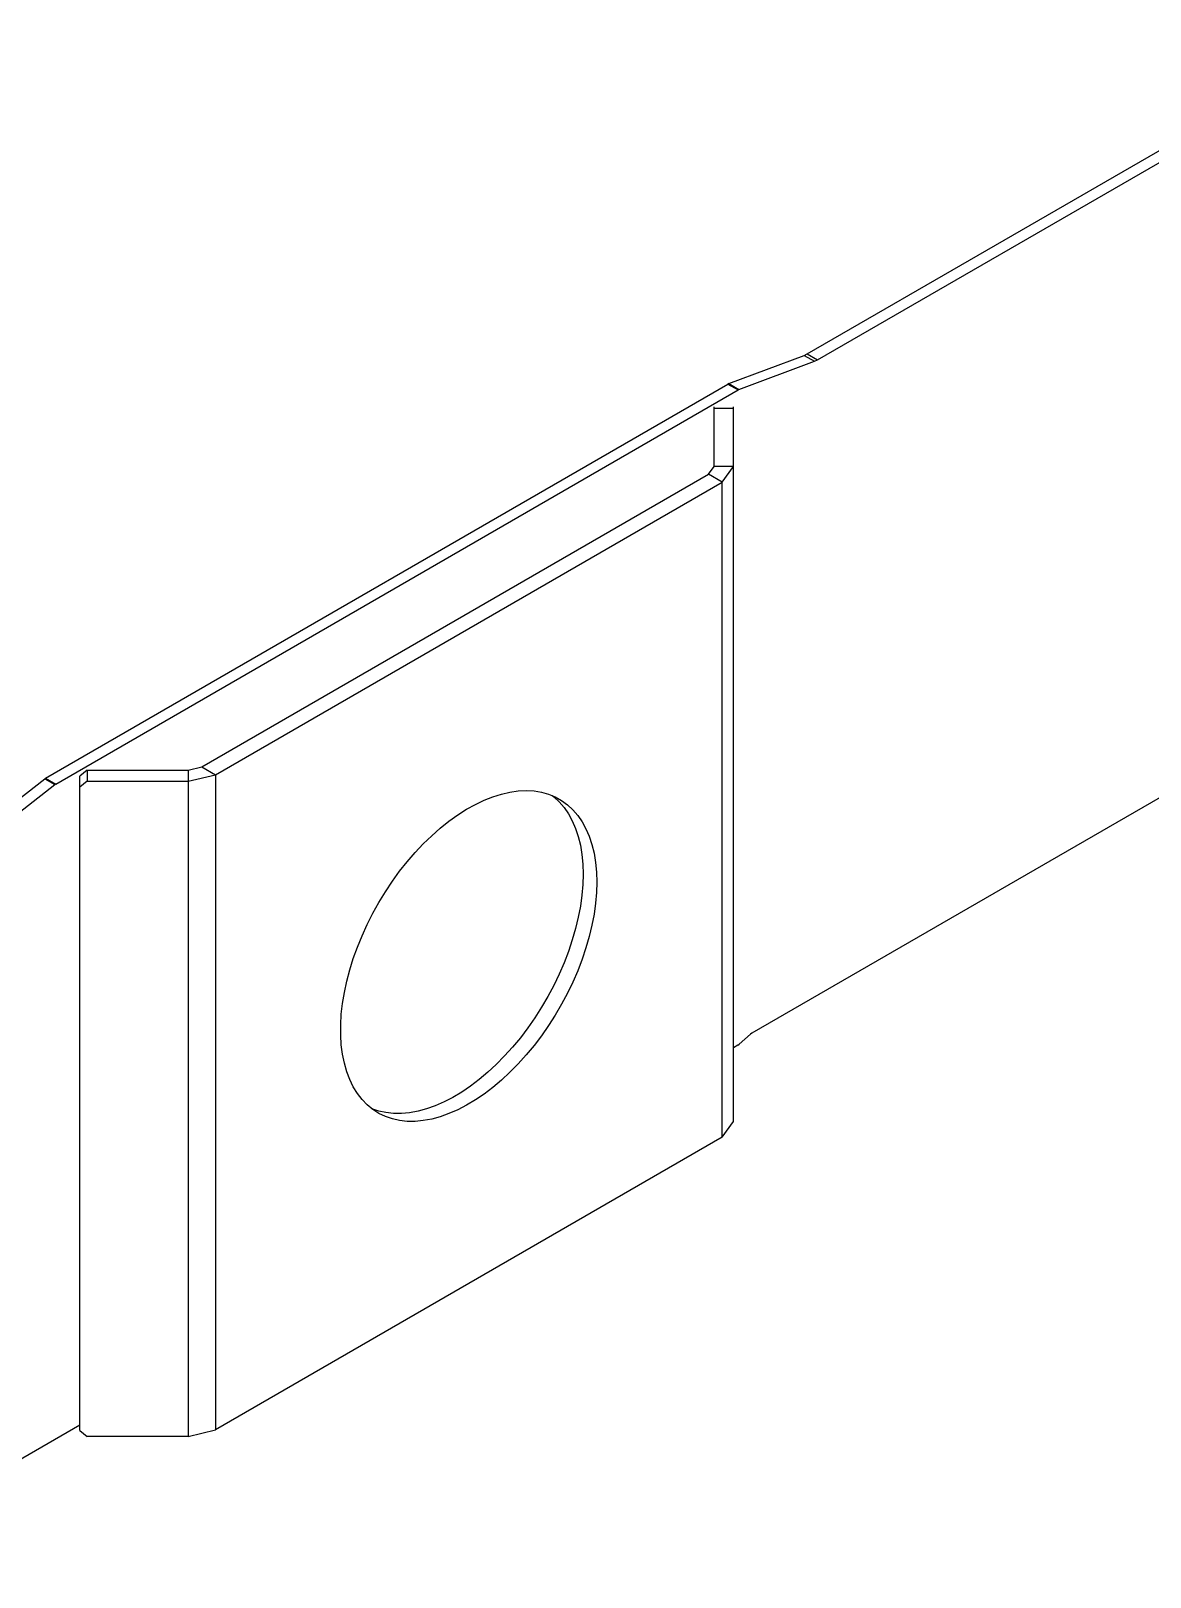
# Model space of a CAD drawing. Extents: x 0 to 258, y 0 to 184.
# Drawn here: x 44.76 to 67.93, y 41.93 to 73.92 of the extents above; entities that cross this region are included whole.
import ezdxf

# ---------------------------------------------------------------- set-up
doc = ezdxf.new("R2010")
doc.units = 0

msp = doc.modelspace()

# ---------------------------------------------------------------- linework, layer by layer
for p, q in [((60.831463, 67.23884), (72.410673, 73.923265)), ((61.043393, 67.116338), (72.622604, 73.801028)), ((59.2056, 66.625008), (60.770079, 67.209736)), ((60.769995, 67.209614), (60.831388, 67.238853)), ((60.770079, 67.209736), (60.98201, 67.087234)), ((60.831463, 67.23884), (61.043393, 67.116338)), ((59.417531, 66.502506), (60.98201, 67.087234)), ((60.982127, 67.087152), (61.04352, 67.116391)), ((45.063639, 58.462887), (59.187079, 66.616276)), ((59.187079, 66.616276), (59.399275, 66.493774)), ((59.205515, 66.625013), (59.1871, 66.616229)), ((59.2056, 66.625008), (59.417531, 66.502506)), ((45.27557, 58.340385), (59.399275, 66.493774)), ((59.417647, 66.502551), (59.399232, 66.493793)), ((58.901859, 66.120183), (58.901859, 66.1477)), ((58.901859, 64.912891), (58.901859, 66.120183)), ((58.901859, 66.120183), (59.301908, 66.120183)), ((59.301908, 66.120183), (59.301908, 66.1477)), ((59.301908, 64.912891), (59.301908, 66.120183)), ((48.296843, 58.69519), (58.784913, 64.749643)), ((58.784791, 64.749672), (58.901949, 64.912954)), ((59.067752, 64.586396), (58.784913, 64.749643)), ((59.301908, 64.912891), (58.901859, 64.912891)), ((59.067633, 64.586393), (59.301948, 64.912954)), ((59.301908, 51.358304), (59.301908, 64.912891)), ((48.579682, 58.531943), (59.067752, 64.586396)), ((59.067752, 51.031808), (59.067752, 64.586396)), ((73.979915, 61.438122), (59.686347, 53.186572)), ((45.922954, 58.627497), (45.772954, 58.505016)), ((45.923004, 58.627457), (48.014004, 58.627457)), ((45.923004, 58.627457), (45.923004, 58.396476)), ((48.014004, 58.627457), (48.014004, 58.396476)), ((48.014035, 58.627497), (48.296877, 58.69513)), ((48.296843, 58.69519), (48.579682, 58.531943)), ((42.879241, 56.758972), (45.045118, 58.450451)), ((43.091172, 56.63647), (45.257313, 58.327949)), ((45.045118, 58.450451), (45.257313, 58.327949)), ((45.063538, 58.462884), (45.045123, 58.450396)), ((45.063639, 58.462887), (45.27557, 58.340385)), ((45.27567, 58.340422), (45.257255, 58.327933)), ((45.922954, 58.396582), (45.772954, 58.274101)), ((45.772986, 58.273974), (45.772986, 58.504955)), ((45.772986, 44.964391), (45.772986, 58.273974)), ((45.923004, 58.396476), (48.014004, 58.396476)), ((48.014004, 58.396476), (48.014004, 44.841889)), ((48.014035, 58.396582), (48.579719, 58.531848)), ((48.579682, 58.531943), (48.579682, 44.977356)), ((53.77791, 57.816926), (53.960933, 57.918933)), ((53.960933, 57.918933), (54.143299, 58.005991)), ((54.143299, 58.005991), (54.324144, 58.077683)), ((54.324144, 58.077683), (54.502603, 58.133671)), ((54.502603, 58.133671), (54.677828, 58.173684)), ((54.677828, 58.173684), (54.848982, 58.197523)), ((54.848982, 58.197523), (55.015251, 58.20509)), ((55.015251, 58.20509), (55.175839, 58.196332)), ((55.175839, 58.196332), (55.329986, 58.171329)), ((55.329986, 58.171329), (55.476953, 58.130163)), ((55.476953, 58.130163), (55.616042, 58.073039)), ((55.551759, 58.101911), (55.585128, 58.075447)), ((55.585128, 58.075447), (55.696772, 57.972384)), ((55.616042, 58.073039), (55.74659, 58.000231)), ((55.696772, 57.972384), (55.798139, 57.854893)), ((55.74659, 58.000231), (55.867975, 57.912086)), ((55.867975, 57.912086), (55.979616, 57.809023)), ((53.413391, 57.570072), (53.595104, 57.700454)), ((53.595104, 57.700454), (53.77791, 57.816926)), ((55.798139, 57.854893), (55.88875, 57.723539)), ((55.88875, 57.723539), (55.968173, 57.578941)), ((55.979616, 57.809023), (56.080986, 57.691535)), ((56.080986, 57.691535), (56.171595, 57.560177)), ((52.883392, 57.102007), (53.056683, 57.270136)), ((53.056683, 57.270136), (53.233631, 57.426404)), ((53.233631, 57.426404), (53.413391, 57.570072)), ((55.968173, 57.578941), (56.036028, 57.421795)), ((56.036028, 57.421795), (56.091993, 57.252845)), ((56.171595, 57.560177), (56.251017, 57.415582)), ((56.251017, 57.415582), (56.318872, 57.258433)), ((52.71458, 56.92282), (52.883392, 57.102007)), ((56.091993, 57.252845), (56.135797, 57.072897)), ((56.135797, 57.072897), (56.167237, 56.88281)), ((56.318872, 57.258433), (56.374837, 57.089484)), ((56.374837, 57.089484), (56.418641, 56.909538)), ((52.393593, 56.534741), (52.551054, 56.733432)), ((52.551054, 56.733432), (52.71458, 56.92282)), ((56.167237, 56.88281), (56.186155, 56.683489)), ((56.186155, 56.683489), (56.192478, 56.475884)), ((56.418641, 56.909538), (56.450082, 56.719451)), ((56.450082, 56.719451), (56.468999, 56.52013)), ((52.099832, 56.113289), (52.242945, 56.327699)), ((52.242945, 56.327699), (52.393593, 56.534741)), ((56.192481, 56.475884), (56.186158, 56.260985)), ((56.468999, 56.52013), (56.475323, 56.312523)), ((56.475323, 56.312602), (56.468999, 56.097702)), ((51.964934, 55.892532), (52.099832, 56.113289)), ((56.16724, 56.039814), (56.1358, 55.813427)), ((56.186158, 56.260985), (56.16724, 56.039814)), ((56.468999, 56.097702), (56.450082, 55.876532)), ((51.722309, 55.436218), (51.838892, 55.666485)), ((51.838892, 55.666485), (51.964934, 55.892532)), ((56.1358, 55.813427), (56.091995, 55.582901)), ((56.450082, 55.876532), (56.418641, 55.650144)), ((51.61574, 55.202835), (51.722309, 55.436218)), ((56.036031, 55.349337), (55.968176, 55.113845)), ((56.091995, 55.582901), (56.036031, 55.349337)), ((56.374837, 55.419621), (56.318872, 55.186055)), ((56.418641, 55.650144), (56.374837, 55.419621)), ((51.519694, 54.967446), (51.61574, 55.202835)), ((55.968176, 55.113845), (55.888753, 54.877551)), ((56.318872, 55.186055), (56.251017, 54.950566)), ((51.360944, 54.495139), (51.434628, 54.731171)), ((51.434628, 54.731171), (51.519694, 54.967446)), ((55.888753, 54.877551), (55.798141, 54.641578)), ((56.171595, 54.714269), (56.080986, 54.478298)), ((56.251017, 54.950566), (56.171595, 54.714269)), ((51.298997, 54.26047), (51.360944, 54.495139)), ((55.696774, 54.407051), (55.585131, 54.175089)), ((55.798141, 54.641578), (55.696774, 54.407051)), ((56.080986, 54.478298), (55.979616, 54.243772)), ((51.249084, 54.028288), (51.298997, 54.26047)), ((55.585131, 54.175089), (55.463748, 53.946799)), ((55.979616, 54.243772), (55.867975, 54.011809)), ((51.186248, 53.575782), (51.211436, 53.799696)), ((51.211436, 53.799696), (51.249084, 54.028288)), ((55.463748, 53.946799), (55.3332, 53.723263)), ((55.74659, 53.783517), (55.616042, 53.559981)), ((55.867975, 54.011809), (55.74659, 53.783517)), ((51.173627, 53.357617), (51.186248, 53.575782)), ((55.194112, 53.505551), (55.047144, 53.294697)), ((55.3332, 53.723263), (55.194112, 53.505551)), ((55.616042, 53.559981), (55.476953, 53.342269)), ((51.173627, 53.146239), (51.173627, 53.357617)), ((51.186248, 52.942653), (51.173627, 53.146239)), ((55.047144, 53.294697), (54.892998, 53.091711)), ((55.329986, 53.131417), (55.175839, 52.928429)), ((55.476953, 53.342269), (55.329986, 53.131417)), ((59.658831, 53.166729), (59.422029, 52.95665)), ((59.686368, 53.186633), (59.658918, 53.166604)), ((51.211436, 52.747833), (51.186248, 52.942653)), ((54.732409, 52.897555), (54.56614, 52.713159)), ((54.892998, 53.091711), (54.732409, 52.897555)), ((55.175839, 52.928429), (55.015251, 52.734273)), ((59.394512, 52.936541), (59.301908, 52.883096)), ((59.394544, 52.936515), (59.421997, 52.956544)), ((51.249084, 52.562707), (51.211436, 52.747833)), ((51.298997, 52.388154), (51.249084, 52.562707)), ((54.394986, 52.539397), (54.219761, 52.377102)), ((54.56614, 52.713159), (54.394986, 52.539397)), ((54.848982, 52.549877), (54.677828, 52.376115)), ((55.015251, 52.734273), (54.848982, 52.549877)), ((51.360944, 52.225009), (51.298997, 52.388154)), ((51.434628, 52.074046), (51.360944, 52.225009)), ((54.041302, 52.227041), (53.860457, 52.089937)), ((54.219761, 52.377102), (54.041302, 52.227041)), ((54.502603, 52.21382), (54.324144, 52.063762)), ((54.677828, 52.376115), (54.502603, 52.21382)), ((51.519694, 51.935989), (51.434628, 52.074046)), ((51.61574, 51.811492), (51.519694, 51.935989)), ((53.495068, 51.85713), (53.312262, 51.762542)), ((53.678088, 51.966437), (53.495068, 51.85713)), ((53.860457, 52.089937), (53.678088, 51.966437)), ((54.143299, 51.926655), (53.960933, 51.803155)), ((54.324144, 52.063762), (54.143299, 51.926655)), ((51.722309, 51.701151), (51.61574, 51.811492)), ((51.838892, 51.605488), (51.722309, 51.701151)), ((51.81699, 51.623241), (51.812757, 51.625094)), ((51.960103, 51.574066), (51.81699, 51.623241)), ((51.964934, 51.524965), (51.838892, 51.605488)), ((52.110749, 51.540956), (51.960103, 51.574066)), ((52.099832, 51.459959), (51.964934, 51.524965)), ((52.268213, 51.524076), (52.110749, 51.540956)), ((52.431738, 51.523547), (52.268213, 51.524076)), ((52.60055, 51.539263), (52.431738, 51.523547)), ((52.773841, 51.571214), (52.60055, 51.539263)), ((52.950789, 51.619241), (52.773841, 51.571214)), ((53.130549, 51.683119), (52.950789, 51.619241)), ((53.312262, 51.762542), (53.130549, 51.683119)), ((53.413391, 51.519837), (53.233631, 51.455961)), ((53.595104, 51.599262), (53.413391, 51.519837)), ((53.77791, 51.693851), (53.595104, 51.599262)), ((53.960933, 51.803155), (53.77791, 51.693851)), ((52.242945, 51.410784), (52.099832, 51.459959)), ((52.393593, 51.377674), (52.242945, 51.410784)), ((52.551054, 51.360794), (52.393593, 51.377674)), ((52.71458, 51.360264), (52.551054, 51.360794)), ((52.883392, 51.375981), (52.71458, 51.360264)), ((53.056683, 51.407932), (52.883392, 51.375981)), ((53.233631, 51.455961), (53.056683, 51.407932)), ((59.067633, 51.031832), (59.301948, 51.358394)), ((59.067752, 51.031808), (48.579682, 44.977356)), ((45.772986, 45.07287), (40.330513, 41.931212)), ((45.772954, 44.964502), (45.922954, 44.842021)), ((48.014004, 44.841889), (45.923004, 44.841889)), ((48.014035, 44.842021), (48.579719, 44.97729))]:
    msp.add_line(p, q)

doc.saveas('drawing.dxf')
